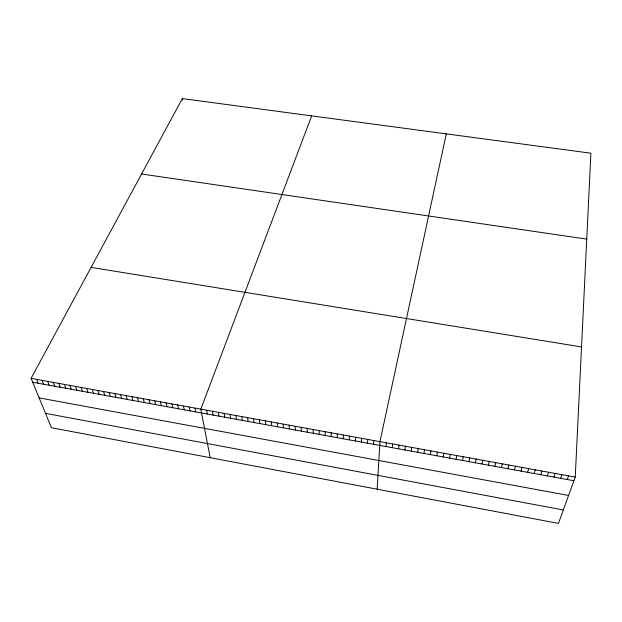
<?xml version="1.0" encoding="UTF-8"?>
<svg xmlns="http://www.w3.org/2000/svg" width="622" height="622" viewBox="0 0 622 622"><rect width="100%" height="100%" fill="white"/><g stroke="black" fill="none" stroke-linecap="round" stroke-linejoin="round"><path stroke-width="0.93" d="M343.313 438.774L343.336 435.003M349.354 439.871L349.408 436.108M355.411 440.975L355.496 437.212M361.475 442.079L361.592 438.316M367.548 443.183L367.703 439.42M373.635 444.295L373.822 440.531M575.241 477.074L590.9 153.199L182.339 98.595L31.1 378.363L51.432 427.742L558.463 523.405L575.241 477.074L31.1 378.363M377.157 489.195L379.956 441.643L446.285 133.87M386.029 446.549L386.285 442.794M392.334 447.692L392.622 443.945M398.648 448.843L398.974 445.095M404.984 449.994L405.342 446.254M411.321 451.152L411.717 447.405M417.681 452.311L418.108 448.563M424.048 453.469L424.515 449.729M430.424 454.628L430.929 450.896M436.815 455.786L437.352 452.054M443.222 456.952L443.797 453.228M449.636 458.119L450.242 454.394M456.058 459.293L456.711 455.568M462.504 460.467L463.188 456.742M468.957 461.641L469.672 457.924M475.418 462.815L476.18 459.098M481.894 463.996L482.695 460.28M488.387 465.178L489.219 461.47M494.887 466.36L495.757 462.651M501.402 467.542L502.312 463.841M507.933 468.731L508.874 465.031M514.472 469.921L515.451 466.228M521.026 471.111L522.045 467.425M527.588 472.308L528.646 468.623M534.166 473.505L535.262 469.82M540.759 474.703L541.894 471.025M547.368 475.908L548.534 472.23M553.984 477.113L555.189 473.435M560.609 478.318L561.86 474.648M567.256 479.523L568.539 475.853M311.661 115.879L200.813 409.144L210.189 457.699M141.575 173.997L586.748 239.12M91.092 267.382L581.531 346.928M32.702 382.25L573.912 480.736M39.147 397.901L568.578 495.47M45.507 413.358L563.33 509.962M36.612 379.358L38.183 383.245M42.133 380.361L43.68 384.248M47.669 381.364L49.185 385.251M53.212 382.375L54.705 386.254M58.763 383.377L60.225 387.257M64.323 384.388L65.761 388.268M69.897 385.399L71.305 389.271M75.48 386.41L76.856 390.282M81.07 387.428L82.423 391.3M86.668 388.439L87.99 392.311M92.281 389.458L93.58 393.329M97.903 390.476L99.17 394.348M103.532 391.502L104.768 395.367M109.177 392.521L110.382 396.385M114.821 393.547L116.003 397.411M120.489 394.573L121.64 398.43M126.157 395.608L127.285 399.464M131.841 396.634L132.937 400.49M137.532 397.668L138.597 401.517M143.231 398.702L144.265 402.551M148.946 399.736L149.949 403.585M154.668 400.778L155.64 404.619M160.398 401.812L161.347 405.661M166.136 402.854L167.061 406.702M171.89 403.903L172.784 407.744M177.659 404.945L178.514 408.786M183.428 405.995L184.26 409.828M189.212 407.045L190.013 410.878M195.005 408.094L195.774 411.927M206.628 410.201L207.336 414.027M212.452 411.259L213.128 415.084M218.291 412.316L218.936 416.141M224.138 413.381L224.752 417.199M229.992 414.439L230.583 418.256M182.339 98.595L182.58 100.196M235.862 415.504L236.414 419.321M241.74 416.569L242.261 420.386M247.626 417.642L248.124 421.452M253.527 418.707L253.994 422.517M259.444 419.78L259.872 423.59M265.361 420.861L265.765 424.663M271.293 421.934L271.658 425.736M277.233 423.014L277.575 426.809M283.189 424.095L283.492 427.889M289.152 425.176L289.424 428.97M295.131 426.257L295.372 430.051M301.118 427.345L301.328 431.132M307.113 428.434L307.291 432.22M313.123 429.522L313.27 433.309M319.14 430.611L319.257 434.397M325.174 431.707L325.252 435.486M331.215 432.803L331.262 436.582M337.272 433.899L337.279 437.678"/></g></svg>
